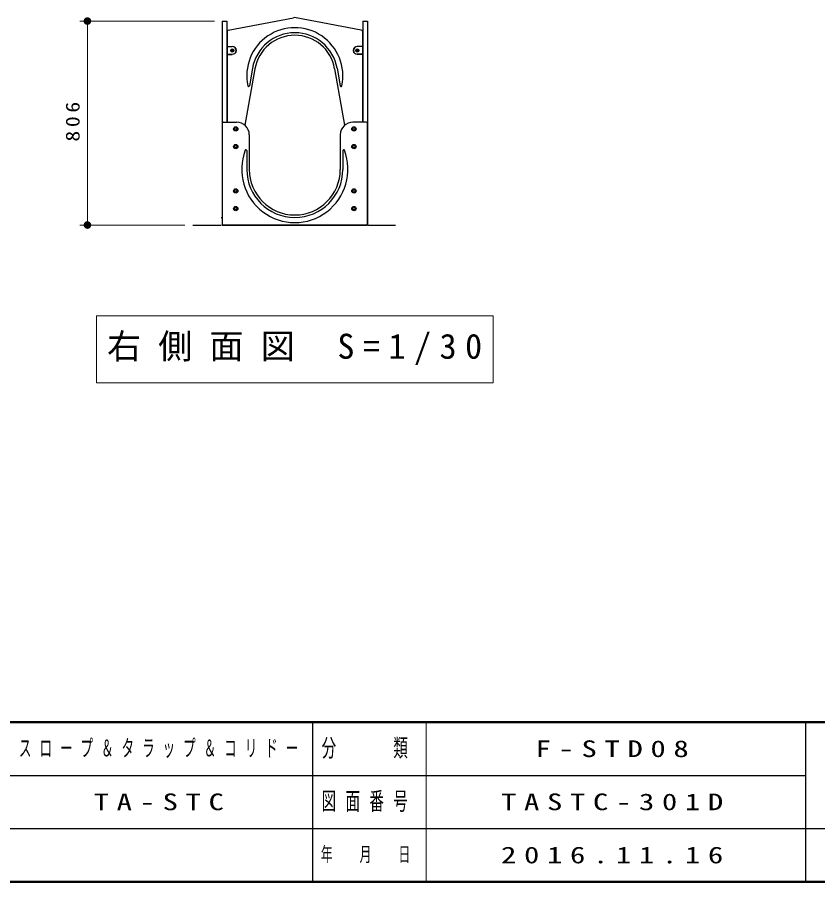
# Model space of a CAD drawing. Units: millimetres on the paper, scale 1:30. Extents: x -385 to 0, y -12 to 267.
# Drawn here: x -173.9 to -68.4, y 0 to 113.9 of the extents above; entities that cross this region are included whole.
import ezdxf

# ---------------------------------------------------------------- set-up
doc = ezdxf.new("R2010")
doc.units = ezdxf.units.MM
doc.layers.add('1_30', color=2, linetype='Continuous', lineweight=25)
doc.layers.add('LY_3', color=7, linetype='Continuous', lineweight=13)
doc.layers.add('LY_4', color=7, linetype='Continuous')
doc.styles.add('ＭＳ ゴシック', font='')
doc.styles.get('ＭＳ ゴシック').set_extended_font_data('MS Gothic')

# ---------------------------------------------------------------- blocks, each defined once
blk = doc.blocks.new('filled_dot')
at = {"color": 0, "linetype": 'Continuous', "lineweight": -2, "const_width": 1.25}
blk.add_lwpolyline([(-0.625, 0, 1), (0.625, 0, 1)], format="xyb", close=True, dxfattribs=at)

msp = doc.modelspace()

# ---------------------------------------------------------------- linework, layer by layer
at = {"layer": '1_30', "color": 7, "lineweight": 13}
for p, q in [((-147.912, 113.373), (-165.661, 113.373)), ((-164.661, 86.503), (-164.661, 113.373)), ((-151.841, 86.503), (-165.661, 86.503)), ((-163.478, 74.538), (-163.478, 65.738)), ((-111.178, 74.538), (-163.478, 74.538)), ((-111.178, 65.738), (-111.178, 74.538)), ((-163.478, 65.738), (-111.178, 65.738))]:
    msp.add_line(p, q, dxfattribs=at)
at = {"layer": '1_30', "color": 1}
for p, q in [((-146.912, 113.373), (-146.278, 113.373)), ((-146.912, 113.373), (-146.912, 86.503)), ((-146.278, 113.373), (-146.278, 100.056)), ((-128.378, 113.373), (-127.745, 113.373)), ((-128.378, 113.373), (-128.378, 100.056)), ((-127.745, 113.373), (-127.745, 86.503)), ((-146.912, 99.889), (-146.912, 86.669)), ((-146.745, 100.056), (-144.995, 100.056)), ((-127.912, 100.056), (-129.662, 100.056)), ((-127.745, 86.669), (-127.745, 99.889)), ((-143.328, 98.389), (-143.328, 93.836)), ((-131.328, 98.389), (-131.328, 93.836)), ((-143.662, 96.313), (-143.662, 93.836)), ((-130.995, 96.313), (-130.995, 93.836)), ((-146.912, 86.503), (-146.278, 86.503)), ((-127.912, 86.503), (-146.745, 86.503)), ((-128.378, 86.503), (-127.745, 86.503))]:
    msp.add_line(p, q, dxfattribs=at)
at = {"layer": '1_30'}
for p, q in [((-146.093, 112.195), (-137.514, 113.819)), ((-128.564, 112.195), (-137.142, 113.819)), ((-146.228, 112.031), (-146.228, 100.056)), ((-128.428, 112.031), (-128.428, 100.056)), ((-146.278, 110.003), (-145.562, 110.003)), ((-146.195, 110.036), (-145.562, 110.036)), ((-128.378, 110.003), (-129.095, 110.003)), ((-146.278, 109.003), (-145.562, 109.003)), ((-146.195, 108.969), (-145.562, 108.969)), ((-128.378, 109.003), (-129.095, 109.003)), ((-142.581, 107.096), (-143.895, 99.641)), ((-142.909, 107.153), (-143.317, 104.84)), ((-132.076, 107.096), (-130.761, 99.641)), ((-131.748, 107.153), (-131.34, 104.84)), ((-147.018, 87.503), (-146.912, 87.503)), ((-127.638, 87.503), (-127.745, 87.503))]:
    msp.add_line(p, q, dxfattribs=at)
at = {"layer": '1_30', "color": 4, "lineweight": 13}
for p, q in [((-145.562, 109.58), (-145.628, 109.541)), ((-145.628, 109.541), (-145.628, 109.464)), ((-145.628, 109.464), (-145.562, 109.426)), ((-145.495, 109.541), (-145.562, 109.58)), ((-145.562, 109.426), (-145.495, 109.464)), ((-145.495, 109.464), (-145.495, 109.541)), ((-129.162, 109.541), (-129.095, 109.58)), ((-129.162, 109.464), (-129.162, 109.541)), ((-129.095, 109.426), (-129.162, 109.464)), ((-129.095, 109.58), (-129.028, 109.541)), ((-129.028, 109.464), (-129.095, 109.426)), ((-129.028, 109.541), (-129.028, 109.464))]:
    msp.add_line(p, q, dxfattribs=at)
at = {"layer": '1_30', "lineweight": 13}
for p, q in [((-128.462, 110.036), (-129.095, 110.036)), ((-128.462, 108.969), (-129.095, 108.969))]:
    msp.add_line(p, q, dxfattribs=at)
at = {"layer": '1_30', "color": 7}
for p, q in [((-147.018, 87.503), (-146.912, 87.503)), ((-127.638, 87.503), (-127.745, 87.503)), ((-150.755, 86.503), (-147.018, 86.503)), ((-146.912, 86.503), (-127.745, 86.503)), ((-127.638, 86.503), (-124.069, 86.503))]:
    msp.add_line(p, q, dxfattribs=at)
for centre in [(-145.562, 109.503), (-129.095, 109.503)]:
    msp.add_circle(centre, 0.208, dxfattribs=at)
at = {"layer": '1_30', "color": 3}
for centre in [(-145.562, 109.503), (-129.095, 109.503)]:
    msp.add_circle(centre, 0.175, dxfattribs=at)
at = {"layer": '1_30', "lineweight": 13}
for centre in [(-145.562, 109.503), (-129.095, 109.503)]:
    msp.add_circle(centre, 0.158, dxfattribs=at)
at = {"layer": '1_30', "color": 4, "lineweight": 13}
for centre, radius in [((-145.562, 109.503), 0.136), ((-145.562, 109.503), 0.077), ((-129.095, 109.503), 0.136), ((-129.095, 109.503), 0.077)]:
    msp.add_circle(centre, radius, dxfattribs=at)
at = {"layer": '1_30', "color": 232}
for centre in [(-145.112, 99.169), (-129.545, 99.169), (-145.112, 96.836), (-129.545, 96.836), (-145.112, 91.003), (-129.545, 91.003), (-145.112, 88.669), (-129.545, 88.669)]:
    msp.add_circle(centre, 0.283, dxfattribs=at)
at = {"layer": '1_30', "color": 232, "lineweight": 13}
for centre in [(-145.112, 99.169), (-129.545, 99.169), (-145.112, 96.836), (-129.545, 96.836), (-145.112, 91.003), (-129.545, 91.003), (-145.112, 88.669), (-129.545, 88.669)]:
    msp.add_circle(centre, 0.217, dxfattribs=at)
at = {"layer": '1_30', "color": 1}
for centre in [(-145.112, 99.169), (-129.545, 99.169), (-145.112, 96.836), (-129.545, 96.836), (-145.112, 91.003), (-129.545, 91.003), (-145.112, 88.669), (-129.545, 88.669)]:
    msp.add_circle(centre, 0.158, dxfattribs=at)
at = {"layer": '1_30'}
for centre, radius, start, end in [((-137.328, 112.836), 1, 79.28293, 100.71707), ((-146.062, 112.031), 0.167, 100.71707, 180), ((-137.328, 106.169), 6.333, 347.84449, 192.15551), ((-137.328, 106.169), 5.667, 10, 170), ((-128.595, 112.031), 0.167, 0, 79.28293), ((-137.328, 106.169), 5.333, 10, 170), ((-146.195, 110.069), 0.0333, 180, 270), ((-145.562, 109.503), 0.5, 270, 90), ((-129.095, 109.503), 0.5, 90, 270), ((-146.195, 108.936), 0.0333, 90, 180), ((-143.419, 104.858), 0.103, 192.15551, 350), ((-131.238, 104.858), 0.103, 190, 347.84449)]:
    msp.add_arc(centre, radius, start, end, dxfattribs=at)
at = {"layer": '1_30', "lineweight": 13}
for centre, radius, start, end in [((-145.562, 109.503), 0.533, 270, 90), ((-129.095, 109.503), 0.533, 90, 270), ((-128.462, 110.069), 0.0333, 270, 0), ((-128.462, 108.936), 0.0333, 0, 90)]:
    msp.add_arc(centre, radius, start, end, dxfattribs=at)
at = {"layer": '1_30', "color": 1}
for centre, radius, start, end in [((-146.745, 99.889), 0.167, 90, 180), ((-144.995, 98.389), 1.667, 0, 90), ((-129.662, 98.389), 1.667, 90, 180), ((-127.912, 99.889), 0.167, 0, 90), ((-137.328, 93.836), 7, 158.95539, 21.04461), ((-143.765, 96.313), 0.103, 0, 158.95539), ((-130.892, 96.313), 0.103, 21.04461, 180), ((-137.328, 93.836), 6.333, 180, 0), ((-137.328, 93.836), 6, 180, 0), ((-146.745, 86.669), 0.167, 180, 270), ((-127.912, 86.669), 0.167, 270, 0)]:
    msp.add_arc(centre, radius, start, end, dxfattribs=at)
at = {"layer": 'LY_3', "lineweight": 50}
for p, q in [((-385, 21), (0, 21)), ((-385, 0), (0, 0))]:
    msp.add_line(p, q, dxfattribs=at)
at = {"layer": 'LY_3', "color": 211, "lineweight": 25}
for p, q in [((-135, 21), (-135, 0)), ((-70, 21), (-70, 0)), ((-187.5, 14), (-70, 14)), ((-242.5, 7), (0, 7))]:
    msp.add_line(p, q, dxfattribs=at)
at = {"layer": 'LY_3'}
msp.add_line((-120, 21), (-120, 0), dxfattribs=at)

# ---------------------------------------------------------------- block references
at = {"layer": '1_30', "color": 7, "lineweight": 13, "xscale": 0.4, "yscale": 0.4}
for p, rotation in [((-164.661, 113.373), 270), ((-164.661, 86.503), 90)]:
    msp.add_blockref('filled_dot', p, dxfattribs=dict(at, rotation=rotation))

# ---------------------------------------------------------------- texts
at = {"layer": '1_30', "color": 7, "insert": (-165.661, 100.353), "char_height": 1.833, "attachment_point": 8, "rotation": 90, "style": 'ＭＳ ゴシック'}
msp.add_mtext('\\T1.33;\\W1.15;806', dxfattribs=at)
at = {"layer": '1_30', "color": 7, "insert": (-162.078, 70.138), "char_height": 3.299, "attachment_point": 4, "style": 'ＭＳ ゴシック'}
msp.add_mtext('\\T1.5;右側面図\\~S=1/30', dxfattribs=at)
at = {"layer": 'LY_3', "color": 4, "attachment_point": 5, "style": 'ＭＳ ゴシック'}
for s, insert, char_height in [('\\T1.64;\\W0.6;分\u3000\u3000類', (-127.5, 17.5), 2.346), ('\\T1.64;\\W0.6;図面番号', (-127.5, 10.5), 2.346), ('\\T1.64;\\W0.6;年\u3000月\u3000日', (-127.5, 3.5), 1.906)]:
    msp.add_mtext(s, dxfattribs=dict(at, insert=insert, char_height=char_height))
at = {"layer": 'LY_4', "char_height": 2.199, "attachment_point": 5, "style": 'ＭＳ ゴシック'}
for s, insert in [('\\T1.64;\\W0.55;スロープ＆タラップ＆コリドー', (-154.75, 17.5)), ('\\T1.5;\\W1.35;F-STD08', (-95, 17.5)), ('\\T1.5;\\W1.35;TA-STC', (-154.75, 10.5)), ('\\T1.5;\\W1.35;TASTC-301D', (-95, 10.5)), ('\\T1.5;\\W1.35;2016.11.16', (-95, 3.5))]:
    msp.add_mtext(s, dxfattribs=dict(at, insert=insert))

doc.saveas('drawing.dxf')
